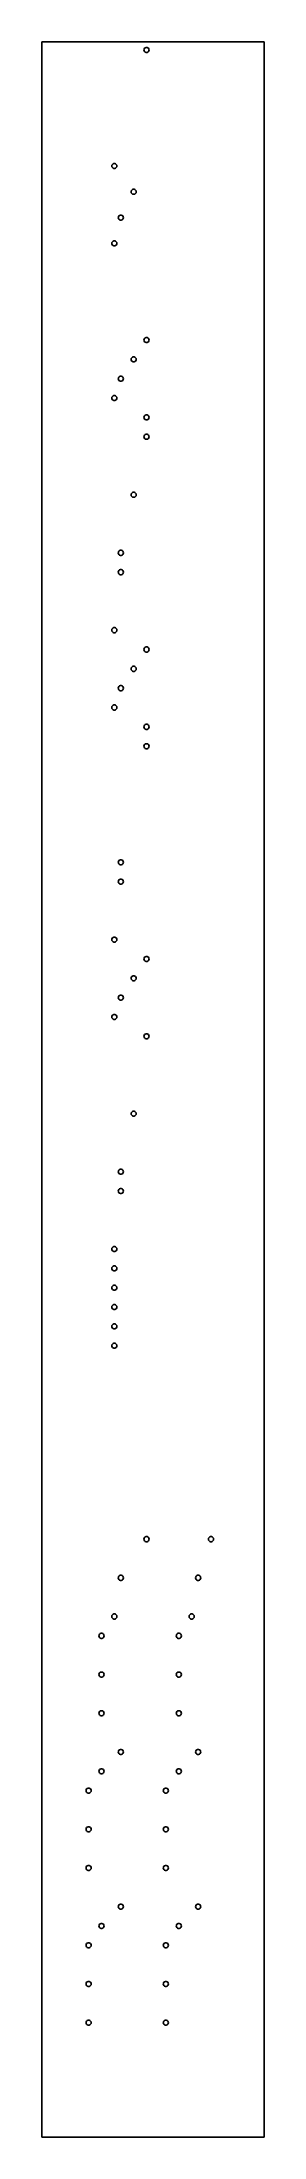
# Model space of a CAD drawing. Header units: metres. Extents: x 0 to 69, y 0 to 650.
import ezdxf

# ---------------------------------------------------------------- set-up
doc = ezdxf.new("R2010")
doc.units = ezdxf.units.M

msp = doc.modelspace()

# ---------------------------------------------------------------- linework, layer by layer
for p, q in [((69, 650), (0, 650)), ((0, 650), (0, 0)), ((69, 0), (69, 650)), ((31.7, 647.5), (31.7482, 647.774)), ((31.7482, 647.226), (31.7, 647.5)), ((31.7482, 647.774), (31.8872, 648.014)), ((31.8872, 646.986), (31.7482, 647.226)), ((31.8872, 648.014), (32.1, 648.193)), ((32.1, 646.807), (31.8872, 646.986)), ((32.1, 648.193), (32.3611, 648.288)), ((32.3611, 646.712), (32.1, 646.807)), ((32.3611, 648.288), (32.6389, 648.288)), ((32.6389, 646.712), (32.3611, 646.712)), ((32.6389, 648.288), (32.9, 648.193)), ((32.9, 646.807), (32.6389, 646.712)), ((32.9, 648.193), (33.1128, 648.014)), ((33.1128, 646.986), (32.9, 646.807)), ((33.1128, 648.014), (33.2518, 647.774)), ((33.2518, 647.226), (33.1128, 646.986)), ((33.2518, 647.774), (33.3, 647.5)), ((33.3, 647.5), (33.2518, 647.226)), ((21.7, 611.5), (21.7482, 611.774)), ((21.7482, 611.226), (21.7, 611.5)), ((21.7482, 611.774), (21.8872, 612.014)), ((21.8872, 610.986), (21.7482, 611.226)), ((21.8872, 612.014), (22.1, 612.193)), ((22.1, 612.193), (22.3611, 612.288)), ((22.3611, 612.288), (22.6389, 612.288)), ((22.6389, 612.288), (22.9, 612.193)), ((22.9, 612.193), (23.1128, 612.014)), ((23.1128, 612.014), (23.2518, 611.774)), ((23.2518, 611.226), (23.1128, 610.986)), ((23.2518, 611.774), (23.3, 611.5)), ((23.3, 611.5), (23.2518, 611.226)), ((22.1, 610.807), (21.8872, 610.986)), ((22.3611, 610.712), (22.1, 610.807)), ((22.6389, 610.712), (22.3611, 610.712)), ((22.9, 610.807), (22.6389, 610.712)), ((23.1128, 610.986), (22.9, 610.807)), ((27.7, 603.5), (27.7482, 603.774)), ((27.7482, 603.226), (27.7, 603.5)), ((27.7482, 603.774), (27.8872, 604.014)), ((27.8872, 602.986), (27.7482, 603.226)), ((27.8872, 604.014), (28.1, 604.193)), ((28.1, 602.807), (27.8872, 602.986)), ((28.1, 604.193), (28.3611, 604.288)), ((28.3611, 602.712), (28.1, 602.807)), ((28.3611, 604.288), (28.6389, 604.288)), ((28.6389, 602.712), (28.3611, 602.712)), ((28.6389, 604.288), (28.9, 604.193)), ((28.9, 602.807), (28.6389, 602.712)), ((28.9, 604.193), (29.1128, 604.014)), ((29.1128, 602.986), (28.9, 602.807)), ((29.1128, 604.014), (29.2518, 603.774)), ((29.2518, 603.226), (29.1128, 602.986)), ((29.2518, 603.774), (29.3, 603.5)), ((29.3, 603.5), (29.2518, 603.226)), ((23.7, 595.5), (23.7482, 595.774)), ((23.7482, 595.226), (23.7, 595.5)), ((23.7482, 595.774), (23.8872, 596.014)), ((23.8872, 594.986), (23.7482, 595.226)), ((23.8872, 596.014), (24.1, 596.193)), ((24.1, 594.807), (23.8872, 594.986)), ((24.1, 596.193), (24.3611, 596.288)), ((24.3611, 594.712), (24.1, 594.807)), ((24.3611, 596.288), (24.6389, 596.288)), ((24.6389, 594.712), (24.3611, 594.712)), ((24.6389, 596.288), (24.9, 596.193)), ((24.9, 594.807), (24.6389, 594.712)), ((24.9, 596.193), (25.1128, 596.014)), ((25.1128, 594.986), (24.9, 594.807)), ((25.1128, 596.014), (25.2518, 595.774)), ((25.2518, 595.226), (25.1128, 594.986)), ((25.2518, 595.774), (25.3, 595.5)), ((25.3, 595.5), (25.2518, 595.226)), ((21.7, 587.5), (21.7482, 587.774)), ((21.7482, 587.226), (21.7, 587.5)), ((21.7482, 587.774), (21.8872, 588.014)), ((21.8872, 586.986), (21.7482, 587.226)), ((21.8872, 588.014), (22.1, 588.193)), ((22.1, 586.807), (21.8872, 586.986)), ((22.1, 588.193), (22.3611, 588.288)), ((22.3611, 586.712), (22.1, 586.807)), ((22.3611, 588.288), (22.6389, 588.288)), ((22.6389, 586.712), (22.3611, 586.712)), ((22.6389, 588.288), (22.9, 588.193)), ((22.9, 586.807), (22.6389, 586.712)), ((22.9, 588.193), (23.1128, 588.014)), ((23.1128, 586.986), (22.9, 586.807)), ((23.1128, 588.014), (23.2518, 587.774)), ((23.2518, 587.226), (23.1128, 586.986)), ((23.2518, 587.774), (23.3, 587.5)), ((23.3, 587.5), (23.2518, 587.226)), ((31.7, 557.5), (31.7482, 557.774)), ((31.7482, 557.226), (31.7, 557.5)), ((31.7482, 557.774), (31.8872, 558.014)), ((31.8872, 556.986), (31.7482, 557.226)), ((31.8872, 558.014), (32.1, 558.193)), ((32.1, 556.807), (31.8872, 556.986)), ((32.1, 558.193), (32.3611, 558.288)), ((32.3611, 556.712), (32.1, 556.807)), ((32.3611, 558.288), (32.6389, 558.288)), ((32.6389, 556.712), (32.3611, 556.712)), ((32.6389, 558.288), (32.9, 558.193)), ((32.9, 556.807), (32.6389, 556.712)), ((32.9, 558.193), (33.1128, 558.014)), ((33.1128, 556.986), (32.9, 556.807)), ((33.1128, 558.014), (33.2518, 557.774)), ((33.2518, 557.226), (33.1128, 556.986)), ((33.2518, 557.774), (33.3, 557.5)), ((33.3, 557.5), (33.2518, 557.226)), ((23.7482, 545.774), (23.8872, 546.014)), ((23.8872, 546.014), (24.1, 546.193)), ((24.1, 546.193), (24.3611, 546.288)), ((24.3611, 546.288), (24.6389, 546.288)), ((24.6389, 546.288), (24.9, 546.193)), ((24.9, 546.193), (25.1128, 546.014)), ((25.1128, 546.014), (25.2518, 545.774)), ((27.7, 551.5), (27.7482, 551.774)), ((27.7482, 551.226), (27.7, 551.5)), ((27.7482, 551.774), (27.8872, 552.014)), ((27.8872, 550.986), (27.7482, 551.226)), ((27.8872, 552.014), (28.1, 552.193)), ((28.1, 550.807), (27.8872, 550.986)), ((28.1, 552.193), (28.3611, 552.288)), ((28.3611, 550.712), (28.1, 550.807)), ((28.3611, 552.288), (28.6389, 552.288)), ((28.6389, 550.712), (28.3611, 550.712)), ((28.6389, 552.288), (28.9, 552.193)), ((28.9, 550.807), (28.6389, 550.712)), ((28.9, 552.193), (29.1128, 552.014)), ((29.1128, 550.986), (28.9, 550.807)), ((29.1128, 552.014), (29.2518, 551.774)), ((29.2518, 551.226), (29.1128, 550.986)), ((29.2518, 551.774), (29.3, 551.5)), ((29.3, 551.5), (29.2518, 551.226)), ((21.7, 539.5), (21.7482, 539.774)), ((21.7482, 539.226), (21.7, 539.5)), ((21.7482, 539.774), (21.8872, 540.014)), ((21.8872, 540.014), (22.1, 540.193)), ((22.1, 540.193), (22.3611, 540.288)), ((22.3611, 540.288), (22.6389, 540.288)), ((22.6389, 540.288), (22.9, 540.193)), ((22.9, 540.193), (23.1128, 540.014)), ((23.1128, 540.014), (23.2518, 539.774)), ((23.2518, 539.774), (23.3, 539.5)), ((23.3, 539.5), (23.2518, 539.226)), ((23.7, 545.5), (23.7482, 545.774)), ((23.7482, 545.226), (23.7, 545.5)), ((23.8872, 544.986), (23.7482, 545.226)), ((24.1, 544.807), (23.8872, 544.986)), ((24.3611, 544.712), (24.1, 544.807)), ((24.6389, 544.712), (24.3611, 544.712)), ((24.9, 544.807), (24.6389, 544.712)), ((25.1128, 544.986), (24.9, 544.807)), ((25.2518, 545.226), (25.1128, 544.986)), ((25.2518, 545.774), (25.3, 545.5)), ((25.3, 545.5), (25.2518, 545.226)), ((21.8872, 538.986), (21.7482, 539.226)), ((22.1, 538.807), (21.8872, 538.986)), ((22.3611, 538.712), (22.1, 538.807)), ((22.6389, 538.712), (22.3611, 538.712)), ((22.9, 538.807), (22.6389, 538.712)), ((23.1128, 538.986), (22.9, 538.807)), ((23.2518, 539.226), (23.1128, 538.986)), ((31.7, 533.5), (31.7482, 533.774)), ((31.7482, 533.226), (31.7, 533.5)), ((31.7482, 533.774), (31.8872, 534.014)), ((31.8872, 532.986), (31.7482, 533.226)), ((31.8872, 534.014), (32.1, 534.193)), ((32.1, 534.193), (32.3611, 534.288)), ((32.3611, 534.288), (32.6389, 534.288)), ((32.6389, 534.288), (32.9, 534.193)), ((32.9, 534.193), (33.1128, 534.014)), ((33.1128, 534.014), (33.2518, 533.774)), ((33.2518, 533.226), (33.1128, 532.986)), ((33.2518, 533.774), (33.3, 533.5)), ((33.3, 533.5), (33.2518, 533.226)), ((31.7, 527.5), (31.7482, 527.774)), ((31.7482, 527.226), (31.7, 527.5)), ((31.7482, 527.774), (31.8872, 528.014)), ((31.8872, 526.986), (31.7482, 527.226)), ((32.1, 532.807), (31.8872, 532.986)), ((31.8872, 528.014), (32.1, 528.193)), ((32.1, 526.807), (31.8872, 526.986)), ((32.3611, 532.712), (32.1, 532.807)), ((32.1, 528.193), (32.3611, 528.288)), ((32.3611, 526.712), (32.1, 526.807)), ((32.6389, 532.712), (32.3611, 532.712)), ((32.3611, 528.288), (32.6389, 528.288)), ((32.6389, 526.712), (32.3611, 526.712)), ((32.9, 532.807), (32.6389, 532.712)), ((32.6389, 528.288), (32.9, 528.193)), ((32.9, 526.807), (32.6389, 526.712)), ((33.1128, 532.986), (32.9, 532.807)), ((32.9, 528.193), (33.1128, 528.014)), ((33.1128, 526.986), (32.9, 526.807)), ((33.1128, 528.014), (33.2518, 527.774)), ((33.2518, 527.226), (33.1128, 526.986)), ((33.2518, 527.774), (33.3, 527.5)), ((33.3, 527.5), (33.2518, 527.226)), ((27.7, 509.5), (27.7482, 509.774)), ((27.7482, 509.226), (27.7, 509.5)), ((27.7482, 509.774), (27.8872, 510.014)), ((27.8872, 508.986), (27.7482, 509.226)), ((27.8872, 510.014), (28.1, 510.193)), ((28.1, 508.807), (27.8872, 508.986)), ((28.1, 510.193), (28.3611, 510.288)), ((28.3611, 508.712), (28.1, 508.807)), ((28.3611, 510.288), (28.6389, 510.288)), ((28.6389, 508.712), (28.3611, 508.712)), ((28.6389, 510.288), (28.9, 510.193)), ((28.9, 508.807), (28.6389, 508.712)), ((28.9, 510.193), (29.1128, 510.014)), ((29.1128, 508.986), (28.9, 508.807)), ((29.1128, 510.014), (29.2518, 509.774)), ((29.2518, 509.226), (29.1128, 508.986)), ((29.2518, 509.774), (29.3, 509.5)), ((29.3, 509.5), (29.2518, 509.226)), ((23.7, 491.5), (23.7482, 491.774)), ((23.7482, 491.226), (23.7, 491.5)), ((23.7482, 491.774), (23.8872, 492.014)), ((23.8872, 490.986), (23.7482, 491.226)), ((23.8872, 492.014), (24.1, 492.193)), ((24.1, 490.807), (23.8872, 490.986)), ((24.1, 492.193), (24.3611, 492.288)), ((24.3611, 490.712), (24.1, 490.807)), ((24.3611, 492.288), (24.6389, 492.288)), ((24.6389, 490.712), (24.3611, 490.712)), ((24.6389, 492.288), (24.9, 492.193)), ((24.9, 490.807), (24.6389, 490.712)), ((24.9, 492.193), (25.1128, 492.014)), ((25.1128, 490.986), (24.9, 490.807)), ((25.1128, 492.014), (25.2518, 491.774)), ((25.2518, 491.226), (25.1128, 490.986)), ((25.2518, 491.774), (25.3, 491.5)), ((25.3, 491.5), (25.2518, 491.226)), ((23.7, 485.5), (23.7482, 485.774)), ((23.7482, 485.226), (23.7, 485.5)), ((23.7482, 485.774), (23.8872, 486.014)), ((23.8872, 484.986), (23.7482, 485.226)), ((23.8872, 486.014), (24.1, 486.193)), ((24.1, 484.807), (23.8872, 484.986)), ((24.1, 486.193), (24.3611, 486.288)), ((24.3611, 484.712), (24.1, 484.807)), ((24.3611, 486.288), (24.6389, 486.288)), ((24.6389, 484.712), (24.3611, 484.712)), ((24.6389, 486.288), (24.9, 486.193)), ((24.9, 484.807), (24.6389, 484.712)), ((24.9, 486.193), (25.1128, 486.014)), ((25.1128, 484.986), (24.9, 484.807)), ((25.1128, 486.014), (25.2518, 485.774)), ((25.2518, 485.226), (25.1128, 484.986)), ((25.2518, 485.774), (25.3, 485.5)), ((25.3, 485.5), (25.2518, 485.226)), ((21.7482, 467.774), (21.8872, 468.014)), ((21.8872, 468.014), (22.1, 468.193)), ((22.1, 468.193), (22.3611, 468.288)), ((22.3611, 468.288), (22.6389, 468.288)), ((22.6389, 468.288), (22.9, 468.193)), ((22.9, 468.193), (23.1128, 468.014)), ((23.1128, 468.014), (23.2518, 467.774)), ((21.7, 467.5), (21.7482, 467.774)), ((21.7482, 467.226), (21.7, 467.5)), ((21.8872, 466.986), (21.7482, 467.226)), ((22.1, 466.807), (21.8872, 466.986)), ((22.3611, 466.712), (22.1, 466.807)), ((22.6389, 466.712), (22.3611, 466.712)), ((22.9, 466.807), (22.6389, 466.712)), ((23.1128, 466.986), (22.9, 466.807)), ((23.2518, 467.226), (23.1128, 466.986)), ((23.2518, 467.774), (23.3, 467.5)), ((23.3, 467.5), (23.2518, 467.226)), ((31.7, 461.5), (31.7482, 461.774)), ((31.7482, 461.226), (31.7, 461.5)), ((31.7482, 461.774), (31.8872, 462.014)), ((31.8872, 462.014), (32.1, 462.193)), ((32.1, 462.193), (32.3611, 462.288)), ((32.3611, 462.288), (32.6389, 462.288)), ((32.6389, 462.288), (32.9, 462.193)), ((32.9, 462.193), (33.1128, 462.014)), ((33.1128, 462.014), (33.2518, 461.774)), ((33.2518, 461.774), (33.3, 461.5)), ((33.3, 461.5), (33.2518, 461.226)), ((27.7, 455.5), (27.7482, 455.774)), ((27.7482, 455.226), (27.7, 455.5)), ((27.7482, 455.774), (27.8872, 456.014)), ((27.8872, 454.986), (27.7482, 455.226)), ((27.8872, 456.014), (28.1, 456.193)), ((28.1, 456.193), (28.3611, 456.288)), ((28.3611, 456.288), (28.6389, 456.288)), ((28.6389, 456.288), (28.9, 456.193)), ((28.9, 456.193), (29.1128, 456.014)), ((29.1128, 456.014), (29.2518, 455.774)), ((29.2518, 455.226), (29.1128, 454.986)), ((29.2518, 455.774), (29.3, 455.5)), ((29.3, 455.5), (29.2518, 455.226)), ((31.8872, 460.986), (31.7482, 461.226)), ((32.1, 460.807), (31.8872, 460.986)), ((32.3611, 460.712), (32.1, 460.807)), ((32.6389, 460.712), (32.3611, 460.712)), ((32.9, 460.807), (32.6389, 460.712)), ((33.1128, 460.986), (32.9, 460.807)), ((33.2518, 461.226), (33.1128, 460.986)), ((23.7, 449.5), (23.7482, 449.774)), ((23.7482, 449.226), (23.7, 449.5)), ((23.7482, 449.774), (23.8872, 450.014)), ((23.8872, 448.986), (23.7482, 449.226)), ((23.8872, 450.014), (24.1, 450.193)), ((24.1, 448.807), (23.8872, 448.986)), ((24.1, 450.193), (24.3611, 450.288)), ((24.3611, 448.712), (24.1, 448.807)), ((24.3611, 450.288), (24.6389, 450.288)), ((24.6389, 448.712), (24.3611, 448.712)), ((24.6389, 450.288), (24.9, 450.193)), ((24.9, 448.807), (24.6389, 448.712)), ((24.9, 450.193), (25.1128, 450.014)), ((25.1128, 448.986), (24.9, 448.807)), ((25.1128, 450.014), (25.2518, 449.774)), ((25.2518, 449.226), (25.1128, 448.986)), ((25.2518, 449.774), (25.3, 449.5)), ((25.3, 449.5), (25.2518, 449.226)), ((28.1, 454.807), (27.8872, 454.986)), ((28.3611, 454.712), (28.1, 454.807)), ((28.6389, 454.712), (28.3611, 454.712)), ((28.9, 454.807), (28.6389, 454.712)), ((29.1128, 454.986), (28.9, 454.807)), ((21.7, 443.5), (21.7482, 443.774)), ((21.7482, 443.226), (21.7, 443.5)), ((21.7482, 443.774), (21.8872, 444.014)), ((21.8872, 442.986), (21.7482, 443.226)), ((21.8872, 444.014), (22.1, 444.193)), ((22.1, 442.807), (21.8872, 442.986)), ((22.1, 444.193), (22.3611, 444.288)), ((22.3611, 442.712), (22.1, 442.807)), ((22.3611, 444.288), (22.6389, 444.288)), ((22.6389, 442.712), (22.3611, 442.712)), ((22.6389, 444.288), (22.9, 444.193)), ((22.9, 442.807), (22.6389, 442.712)), ((22.9, 444.193), (23.1128, 444.014)), ((23.1128, 442.986), (22.9, 442.807)), ((23.1128, 444.014), (23.2518, 443.774)), ((23.2518, 443.226), (23.1128, 442.986)), ((23.2518, 443.774), (23.3, 443.5)), ((23.3, 443.5), (23.2518, 443.226)), ((31.7, 437.5), (31.7482, 437.774)), ((31.7482, 437.226), (31.7, 437.5)), ((31.7482, 437.774), (31.8872, 438.014)), ((31.8872, 436.986), (31.7482, 437.226)), ((31.8872, 438.014), (32.1, 438.193)), ((32.1, 436.807), (31.8872, 436.986)), ((32.1, 438.193), (32.3611, 438.288)), ((32.3611, 436.712), (32.1, 436.807)), ((32.3611, 438.288), (32.6389, 438.288)), ((32.6389, 436.712), (32.3611, 436.712)), ((32.6389, 438.288), (32.9, 438.193)), ((32.9, 436.807), (32.6389, 436.712)), ((32.9, 438.193), (33.1128, 438.014)), ((33.1128, 436.986), (32.9, 436.807)), ((33.1128, 438.014), (33.2518, 437.774)), ((33.2518, 437.226), (33.1128, 436.986)), ((33.2518, 437.774), (33.3, 437.5)), ((33.3, 437.5), (33.2518, 437.226)), ((31.7, 431.5), (31.7482, 431.774)), ((31.7482, 431.226), (31.7, 431.5)), ((31.7482, 431.774), (31.8872, 432.014)), ((31.8872, 430.986), (31.7482, 431.226)), ((31.8872, 432.014), (32.1, 432.193)), ((32.1, 430.807), (31.8872, 430.986)), ((32.1, 432.193), (32.3611, 432.288)), ((32.3611, 430.712), (32.1, 430.807)), ((32.3611, 432.288), (32.6389, 432.288)), ((32.6389, 430.712), (32.3611, 430.712)), ((32.6389, 432.288), (32.9, 432.193)), ((32.9, 430.807), (32.6389, 430.712)), ((32.9, 432.193), (33.1128, 432.014)), ((33.1128, 430.986), (32.9, 430.807)), ((33.1128, 432.014), (33.2518, 431.774)), ((33.2518, 431.226), (33.1128, 430.986)), ((33.2518, 431.774), (33.3, 431.5)), ((33.3, 431.5), (33.2518, 431.226)), ((23.7, 395.5), (23.7482, 395.774)), ((23.7482, 395.226), (23.7, 395.5)), ((23.7482, 395.774), (23.8872, 396.014)), ((23.8872, 394.986), (23.7482, 395.226)), ((23.7482, 389.774), (23.8872, 390.014)), ((23.8872, 396.014), (24.1, 396.193)), ((24.1, 394.807), (23.8872, 394.986)), ((23.8872, 390.014), (24.1, 390.193)), ((24.1, 396.193), (24.3611, 396.288)), ((24.3611, 394.712), (24.1, 394.807)), ((24.1, 390.193), (24.3611, 390.288)), ((24.3611, 396.288), (24.6389, 396.288)), ((24.6389, 394.712), (24.3611, 394.712)), ((24.3611, 390.288), (24.6389, 390.288)), ((24.6389, 396.288), (24.9, 396.193)), ((24.9, 394.807), (24.6389, 394.712)), ((24.6389, 390.288), (24.9, 390.193)), ((24.9, 396.193), (25.1128, 396.014)), ((25.1128, 394.986), (24.9, 394.807)), ((24.9, 390.193), (25.1128, 390.014)), ((25.1128, 396.014), (25.2518, 395.774)), ((25.2518, 395.226), (25.1128, 394.986)), ((25.1128, 390.014), (25.2518, 389.774)), ((25.2518, 395.774), (25.3, 395.5)), ((25.3, 395.5), (25.2518, 395.226)), ((23.7, 389.5), (23.7482, 389.774)), ((23.7482, 389.226), (23.7, 389.5)), ((23.8872, 388.986), (23.7482, 389.226)), ((24.1, 388.807), (23.8872, 388.986)), ((24.3611, 388.712), (24.1, 388.807)), ((24.6389, 388.712), (24.3611, 388.712)), ((24.9, 388.807), (24.6389, 388.712)), ((25.1128, 388.986), (24.9, 388.807)), ((25.2518, 389.226), (25.1128, 388.986)), ((25.2518, 389.774), (25.3, 389.5)), ((25.3, 389.5), (25.2518, 389.226)), ((21.7, 371.5), (21.7482, 371.774)), ((21.7482, 371.226), (21.7, 371.5)), ((21.7482, 371.774), (21.8872, 372.014)), ((21.8872, 370.986), (21.7482, 371.226)), ((21.8872, 372.014), (22.1, 372.193)), ((22.1, 370.807), (21.8872, 370.986)), ((22.1, 372.193), (22.3611, 372.288)), ((22.3611, 370.712), (22.1, 370.807)), ((22.3611, 372.288), (22.6389, 372.288)), ((22.6389, 370.712), (22.3611, 370.712)), ((22.6389, 372.288), (22.9, 372.193)), ((22.9, 370.807), (22.6389, 370.712)), ((22.9, 372.193), (23.1128, 372.014)), ((23.1128, 370.986), (22.9, 370.807)), ((23.1128, 372.014), (23.2518, 371.774)), ((23.2518, 371.226), (23.1128, 370.986)), ((23.2518, 371.774), (23.3, 371.5)), ((23.3, 371.5), (23.2518, 371.226)), ((31.7, 365.5), (31.7482, 365.774)), ((31.7482, 365.226), (31.7, 365.5)), ((31.7482, 365.774), (31.8872, 366.014)), ((31.8872, 364.986), (31.7482, 365.226)), ((31.8872, 366.014), (32.1, 366.193)), ((32.1, 364.807), (31.8872, 364.986)), ((32.1, 366.193), (32.3611, 366.288)), ((32.3611, 364.712), (32.1, 364.807)), ((32.3611, 366.288), (32.6389, 366.288)), ((32.6389, 364.712), (32.3611, 364.712)), ((32.6389, 366.288), (32.9, 366.193)), ((32.9, 364.807), (32.6389, 364.712)), ((32.9, 366.193), (33.1128, 366.014)), ((33.1128, 364.986), (32.9, 364.807)), ((33.1128, 366.014), (33.2518, 365.774)), ((33.2518, 365.226), (33.1128, 364.986)), ((33.2518, 365.774), (33.3, 365.5)), ((33.3, 365.5), (33.2518, 365.226)), ((27.7, 359.5), (27.7482, 359.774)), ((27.7482, 359.226), (27.7, 359.5)), ((27.7482, 359.774), (27.8872, 360.014)), ((27.8872, 358.986), (27.7482, 359.226)), ((27.8872, 360.014), (28.1, 360.193)), ((28.1, 358.807), (27.8872, 358.986)), ((28.1, 360.193), (28.3611, 360.288)), ((28.3611, 358.712), (28.1, 358.807)), ((28.3611, 360.288), (28.6389, 360.288)), ((28.6389, 358.712), (28.3611, 358.712)), ((28.6389, 360.288), (28.9, 360.193)), ((28.9, 358.807), (28.6389, 358.712)), ((28.9, 360.193), (29.1128, 360.014)), ((29.1128, 358.986), (28.9, 358.807)), ((29.1128, 360.014), (29.2518, 359.774)), ((29.2518, 359.226), (29.1128, 358.986)), ((29.2518, 359.774), (29.3, 359.5)), ((29.3, 359.5), (29.2518, 359.226)), ((23.7, 353.5), (23.7482, 353.774)), ((23.7482, 353.226), (23.7, 353.5)), ((23.7482, 353.774), (23.8872, 354.014)), ((23.8872, 352.986), (23.7482, 353.226)), ((23.8872, 354.014), (24.1, 354.193)), ((24.1, 352.807), (23.8872, 352.986)), ((24.1, 354.193), (24.3611, 354.288)), ((24.3611, 352.712), (24.1, 352.807)), ((24.3611, 354.288), (24.6389, 354.288)), ((24.6389, 352.712), (24.3611, 352.712)), ((24.6389, 354.288), (24.9, 354.193)), ((24.9, 352.807), (24.6389, 352.712)), ((24.9, 354.193), (25.1128, 354.014)), ((25.1128, 352.986), (24.9, 352.807)), ((25.1128, 354.014), (25.2518, 353.774)), ((25.2518, 353.226), (25.1128, 352.986)), ((25.2518, 353.774), (25.3, 353.5)), ((25.3, 353.5), (25.2518, 353.226)), ((21.7, 347.5), (21.7482, 347.774)), ((21.7482, 347.226), (21.7, 347.5)), ((21.7482, 347.774), (21.8872, 348.014)), ((21.8872, 346.986), (21.7482, 347.226)), ((21.8872, 348.014), (22.1, 348.193)), ((22.1, 346.807), (21.8872, 346.986)), ((22.1, 348.193), (22.3611, 348.288)), ((22.3611, 346.712), (22.1, 346.807)), ((22.3611, 348.288), (22.6389, 348.288)), ((22.6389, 346.712), (22.3611, 346.712)), ((22.6389, 348.288), (22.9, 348.193)), ((22.9, 346.807), (22.6389, 346.712)), ((22.9, 348.193), (23.1128, 348.014)), ((23.1128, 346.986), (22.9, 346.807)), ((23.1128, 348.014), (23.2518, 347.774)), ((23.2518, 347.226), (23.1128, 346.986)), ((23.2518, 347.774), (23.3, 347.5)), ((23.3, 347.5), (23.2518, 347.226)), ((31.7, 341.5), (31.7482, 341.774)), ((31.7482, 341.226), (31.7, 341.5)), ((31.7482, 341.774), (31.8872, 342.014)), ((31.8872, 340.986), (31.7482, 341.226)), ((31.8872, 342.014), (32.1, 342.193)), ((32.1, 340.807), (31.8872, 340.986)), ((32.1, 342.193), (32.3611, 342.288)), ((32.3611, 340.712), (32.1, 340.807)), ((32.3611, 342.288), (32.6389, 342.288)), ((32.6389, 340.712), (32.3611, 340.712)), ((32.6389, 342.288), (32.9, 342.193)), ((32.9, 340.807), (32.6389, 340.712)), ((32.9, 342.193), (33.1128, 342.014)), ((33.1128, 340.986), (32.9, 340.807)), ((33.1128, 342.014), (33.2518, 341.774)), ((33.2518, 341.226), (33.1128, 340.986)), ((33.2518, 341.774), (33.3, 341.5)), ((33.3, 341.5), (33.2518, 341.226)), ((27.7, 317.5), (27.7482, 317.774)), ((27.7482, 317.226), (27.7, 317.5)), ((27.7482, 317.774), (27.8872, 318.014)), ((27.8872, 316.986), (27.7482, 317.226)), ((27.8872, 318.014), (28.1, 318.193)), ((28.1, 316.807), (27.8872, 316.986)), ((28.1, 318.193), (28.3611, 318.288)), ((28.3611, 316.712), (28.1, 316.807)), ((28.3611, 318.288), (28.6389, 318.288)), ((28.6389, 316.712), (28.3611, 316.712)), ((28.6389, 318.288), (28.9, 318.193)), ((28.9, 316.807), (28.6389, 316.712)), ((28.9, 318.193), (29.1128, 318.014)), ((29.1128, 316.986), (28.9, 316.807)), ((29.1128, 318.014), (29.2518, 317.774)), ((29.2518, 317.226), (29.1128, 316.986)), ((29.2518, 317.774), (29.3, 317.5)), ((29.3, 317.5), (29.2518, 317.226)), ((23.7, 299.5), (23.7482, 299.774)), ((23.7482, 299.226), (23.7, 299.5)), ((23.7482, 299.774), (23.8872, 300.014)), ((23.8872, 298.986), (23.7482, 299.226)), ((23.8872, 300.014), (24.1, 300.193)), ((24.1, 300.193), (24.3611, 300.288)), ((24.3611, 300.288), (24.6389, 300.288)), ((24.6389, 300.288), (24.9, 300.193)), ((24.9, 300.193), (25.1128, 300.014)), ((25.1128, 300.014), (25.2518, 299.774)), ((25.2518, 299.226), (25.1128, 298.986)), ((25.2518, 299.774), (25.3, 299.5)), ((25.3, 299.5), (25.2518, 299.226)), ((23.7, 293.5), (23.7482, 293.774)), ((23.7482, 293.226), (23.7, 293.5)), ((23.7482, 293.774), (23.8872, 294.014)), ((23.8872, 292.986), (23.7482, 293.226)), ((24.1, 298.807), (23.8872, 298.986)), ((23.8872, 294.014), (24.1, 294.193)), ((24.1, 292.807), (23.8872, 292.986)), ((24.3611, 298.712), (24.1, 298.807)), ((24.1, 294.193), (24.3611, 294.288)), ((24.3611, 292.712), (24.1, 292.807)), ((24.6389, 298.712), (24.3611, 298.712)), ((24.3611, 294.288), (24.6389, 294.288)), ((24.6389, 292.712), (24.3611, 292.712)), ((24.9, 298.807), (24.6389, 298.712)), ((24.6389, 294.288), (24.9, 294.193)), ((24.9, 292.807), (24.6389, 292.712)), ((25.1128, 298.986), (24.9, 298.807)), ((24.9, 294.193), (25.1128, 294.014)), ((25.1128, 292.986), (24.9, 292.807)), ((25.1128, 294.014), (25.2518, 293.774)), ((25.2518, 293.226), (25.1128, 292.986)), ((25.2518, 293.774), (25.3, 293.5)), ((25.3, 293.5), (25.2518, 293.226)), ((21.7, 275.5), (21.7482, 275.774)), ((21.7482, 275.226), (21.7, 275.5)), ((21.7482, 275.774), (21.8872, 276.014)), ((21.8872, 274.986), (21.7482, 275.226)), ((21.8872, 276.014), (22.1, 276.193)), ((22.1, 274.807), (21.8872, 274.986)), ((22.1, 276.193), (22.3611, 276.288)), ((22.3611, 274.712), (22.1, 274.807)), ((22.3611, 276.288), (22.6389, 276.288)), ((22.6389, 274.712), (22.3611, 274.712)), ((22.6389, 276.288), (22.9, 276.193)), ((22.9, 274.807), (22.6389, 274.712)), ((22.9, 276.193), (23.1128, 276.014)), ((23.1128, 274.986), (22.9, 274.807)), ((23.1128, 276.014), (23.2518, 275.774)), ((23.2518, 275.226), (23.1128, 274.986)), ((23.2518, 275.774), (23.3, 275.5)), ((23.3, 275.5), (23.2518, 275.226)), ((21.7, 269.5), (21.7482, 269.774)), ((21.7482, 269.226), (21.7, 269.5)), ((21.7482, 269.774), (21.8872, 270.014)), ((21.8872, 268.986), (21.7482, 269.226)), ((21.8872, 270.014), (22.1, 270.193)), ((22.1, 268.807), (21.8872, 268.986)), ((22.1, 270.193), (22.3611, 270.288)), ((22.3611, 268.712), (22.1, 268.807)), ((22.3611, 270.288), (22.6389, 270.288)), ((22.6389, 268.712), (22.3611, 268.712)), ((22.6389, 270.288), (22.9, 270.193)), ((22.9, 268.807), (22.6389, 268.712)), ((22.9, 270.193), (23.1128, 270.014)), ((23.1128, 268.986), (22.9, 268.807)), ((23.1128, 270.014), (23.2518, 269.774)), ((23.2518, 269.226), (23.1128, 268.986)), ((23.2518, 269.774), (23.3, 269.5)), ((23.3, 269.5), (23.2518, 269.226)), ((21.7, 263.5), (21.7482, 263.774)), ((21.7482, 263.226), (21.7, 263.5)), ((21.7482, 263.774), (21.8872, 264.014)), ((21.8872, 262.986), (21.7482, 263.226)), ((21.8872, 264.014), (22.1, 264.193)), ((22.1, 262.807), (21.8872, 262.986)), ((22.1, 264.193), (22.3611, 264.288)), ((22.3611, 262.712), (22.1, 262.807)), ((22.3611, 264.288), (22.6389, 264.288)), ((22.6389, 262.712), (22.3611, 262.712)), ((22.6389, 264.288), (22.9, 264.193)), ((22.9, 262.807), (22.6389, 262.712)), ((22.9, 264.193), (23.1128, 264.014)), ((23.1128, 262.986), (22.9, 262.807)), ((23.1128, 264.014), (23.2518, 263.774)), ((23.2518, 263.226), (23.1128, 262.986)), ((23.2518, 263.774), (23.3, 263.5)), ((23.3, 263.5), (23.2518, 263.226)), ((21.7, 257.5), (21.7482, 257.774)), ((21.7482, 257.226), (21.7, 257.5)), ((21.7482, 257.774), (21.8872, 258.014)), ((21.8872, 256.986), (21.7482, 257.226)), ((21.8872, 258.014), (22.1, 258.193)), ((22.1, 256.807), (21.8872, 256.986)), ((22.1, 258.193), (22.3611, 258.288)), ((22.3611, 256.712), (22.1, 256.807)), ((22.3611, 258.288), (22.6389, 258.288)), ((22.6389, 256.712), (22.3611, 256.712)), ((22.6389, 258.288), (22.9, 258.193)), ((22.9, 256.807), (22.6389, 256.712)), ((22.9, 258.193), (23.1128, 258.014)), ((23.1128, 256.986), (22.9, 256.807)), ((23.1128, 258.014), (23.2518, 257.774)), ((23.2518, 257.226), (23.1128, 256.986)), ((23.2518, 257.774), (23.3, 257.5)), ((23.3, 257.5), (23.2518, 257.226)), ((21.7, 251.5), (21.7482, 251.774)), ((21.7482, 251.226), (21.7, 251.5)), ((21.7482, 251.774), (21.8872, 252.014)), ((21.8872, 250.986), (21.7482, 251.226)), ((21.8872, 252.014), (22.1, 252.193)), ((22.1, 250.807), (21.8872, 250.986)), ((22.1, 252.193), (22.3611, 252.288)), ((22.3611, 250.712), (22.1, 250.807)), ((22.3611, 252.288), (22.6389, 252.288)), ((22.6389, 250.712), (22.3611, 250.712)), ((22.6389, 252.288), (22.9, 252.193)), ((22.9, 250.807), (22.6389, 250.712)), ((22.9, 252.193), (23.1128, 252.014)), ((23.1128, 250.986), (22.9, 250.807)), ((23.1128, 252.014), (23.2518, 251.774)), ((23.2518, 251.226), (23.1128, 250.986)), ((23.2518, 251.774), (23.3, 251.5)), ((23.3, 251.5), (23.2518, 251.226)), ((21.7, 245.5), (21.7482, 245.774)), ((21.7482, 245.226), (21.7, 245.5)), ((21.7482, 245.774), (21.8872, 246.014)), ((21.8872, 244.986), (21.7482, 245.226)), ((21.8872, 246.014), (22.1, 246.193)), ((22.1, 244.807), (21.8872, 244.986)), ((22.1, 246.193), (22.3611, 246.288)), ((22.3611, 244.712), (22.1, 244.807)), ((22.3611, 246.288), (22.6389, 246.288)), ((22.6389, 244.712), (22.3611, 244.712)), ((22.6389, 246.288), (22.9, 246.193)), ((22.9, 244.807), (22.6389, 244.712)), ((22.9, 246.193), (23.1128, 246.014)), ((23.1128, 244.986), (22.9, 244.807)), ((23.1128, 246.014), (23.2518, 245.774)), ((23.2518, 245.226), (23.1128, 244.986)), ((23.2518, 245.774), (23.3, 245.5)), ((23.3, 245.5), (23.2518, 245.226)), ((31.7, 185.5), (31.7482, 185.774)), ((31.7482, 185.226), (31.7, 185.5)), ((31.7482, 185.774), (31.8872, 186.014)), ((31.8872, 184.986), (31.7482, 185.226)), ((31.8872, 186.014), (32.1, 186.193)), ((32.1, 184.807), (31.8872, 184.986)), ((32.1, 186.193), (32.3611, 186.288)), ((32.3611, 184.712), (32.1, 184.807)), ((32.3611, 186.288), (32.6389, 186.288)), ((32.6389, 184.712), (32.3611, 184.712)), ((32.6389, 186.288), (32.9, 186.193)), ((32.9, 184.807), (32.6389, 184.712)), ((32.9, 186.193), (33.1128, 186.014)), ((33.1128, 184.986), (32.9, 184.807)), ((33.1128, 186.014), (33.2518, 185.774)), ((33.2518, 185.226), (33.1128, 184.986)), ((33.2518, 185.774), (33.3, 185.5)), ((33.3, 185.5), (33.2518, 185.226)), ((51.7, 185.5), (51.7482, 185.774)), ((51.7482, 185.226), (51.7, 185.5)), ((51.7482, 185.774), (51.8872, 186.014)), ((51.8872, 184.986), (51.7482, 185.226)), ((51.8872, 186.014), (52.1, 186.193)), ((52.1, 184.807), (51.8872, 184.986)), ((52.1, 186.193), (52.3611, 186.288)), ((52.3611, 184.712), (52.1, 184.807)), ((52.3611, 186.288), (52.6389, 186.288)), ((52.6389, 184.712), (52.3611, 184.712)), ((52.6389, 186.288), (52.9, 186.193)), ((52.9, 184.807), (52.6389, 184.712)), ((52.9, 186.193), (53.1128, 186.014)), ((53.1128, 184.986), (52.9, 184.807)), ((53.1128, 186.014), (53.2518, 185.774)), ((53.2518, 185.226), (53.1128, 184.986)), ((53.2518, 185.774), (53.3, 185.5)), ((53.3, 185.5), (53.2518, 185.226)), ((23.7, 173.5), (23.7482, 173.774)), ((23.7482, 173.226), (23.7, 173.5)), ((23.7482, 173.774), (23.8872, 174.014)), ((23.8872, 172.986), (23.7482, 173.226)), ((23.8872, 174.014), (24.1, 174.193)), ((24.1, 172.807), (23.8872, 172.986)), ((24.1, 174.193), (24.3611, 174.288)), ((24.3611, 172.712), (24.1, 172.807)), ((24.3611, 174.288), (24.6389, 174.288)), ((24.6389, 172.712), (24.3611, 172.712)), ((24.6389, 174.288), (24.9, 174.193)), ((24.9, 172.807), (24.6389, 172.712)), ((24.9, 174.193), (25.1128, 174.014)), ((25.1128, 172.986), (24.9, 172.807)), ((25.1128, 174.014), (25.2518, 173.774)), ((25.2518, 173.226), (25.1128, 172.986)), ((25.2518, 173.774), (25.3, 173.5)), ((25.3, 173.5), (25.2518, 173.226)), ((47.7, 173.5), (47.7482, 173.774)), ((47.7482, 173.226), (47.7, 173.5)), ((47.7482, 173.774), (47.8872, 174.014)), ((47.8872, 172.986), (47.7482, 173.226)), ((47.8872, 174.014), (48.1, 174.193)), ((48.1, 172.807), (47.8872, 172.986)), ((48.1, 174.193), (48.3611, 174.288)), ((48.3611, 172.712), (48.1, 172.807)), ((48.3611, 174.288), (48.6389, 174.288)), ((48.6389, 172.712), (48.3611, 172.712)), ((48.6389, 174.288), (48.9, 174.193)), ((48.9, 172.807), (48.6389, 172.712)), ((48.9, 174.193), (49.1128, 174.014)), ((49.1128, 172.986), (48.9, 172.807)), ((49.1128, 174.014), (49.2518, 173.774)), ((49.2518, 173.226), (49.1128, 172.986)), ((49.2518, 173.774), (49.3, 173.5)), ((49.3, 173.5), (49.2518, 173.226)), ((17.7482, 155.774), (17.8872, 156.014)), ((17.8872, 156.014), (18.1, 156.193)), ((18.1, 156.193), (18.3611, 156.288)), ((18.3611, 156.288), (18.6389, 156.288)), ((18.6389, 156.288), (18.9, 156.193)), ((18.9, 156.193), (19.1128, 156.014)), ((19.1128, 156.014), (19.2518, 155.774)), ((21.7, 161.5), (21.7482, 161.774)), ((21.7482, 161.226), (21.7, 161.5)), ((21.7482, 161.774), (21.8872, 162.014)), ((21.8872, 160.986), (21.7482, 161.226)), ((21.8872, 162.014), (22.1, 162.193)), ((22.1, 160.807), (21.8872, 160.986)), ((22.1, 162.193), (22.3611, 162.288)), ((22.3611, 160.712), (22.1, 160.807)), ((22.3611, 162.288), (22.6389, 162.288)), ((22.6389, 160.712), (22.3611, 160.712)), ((22.6389, 162.288), (22.9, 162.193)), ((22.9, 160.807), (22.6389, 160.712)), ((22.9, 162.193), (23.1128, 162.014)), ((23.1128, 160.986), (22.9, 160.807)), ((23.1128, 162.014), (23.2518, 161.774)), ((23.2518, 161.226), (23.1128, 160.986)), ((23.2518, 161.774), (23.3, 161.5)), ((23.3, 161.5), (23.2518, 161.226)), ((41.7482, 155.774), (41.8872, 156.014)), ((41.8872, 156.014), (42.1, 156.193)), ((42.1, 156.193), (42.3611, 156.288)), ((42.3611, 156.288), (42.6389, 156.288)), ((42.6389, 156.288), (42.9, 156.193)), ((42.9, 156.193), (43.1128, 156.014)), ((43.1128, 156.014), (43.2518, 155.774)), ((45.7, 161.5), (45.7482, 161.774)), ((45.7482, 161.226), (45.7, 161.5)), ((45.7482, 161.774), (45.8872, 162.014)), ((45.8872, 160.986), (45.7482, 161.226)), ((45.8872, 162.014), (46.1, 162.193)), ((46.1, 160.807), (45.8872, 160.986)), ((46.1, 162.193), (46.3611, 162.288)), ((46.3611, 160.712), (46.1, 160.807)), ((46.3611, 162.288), (46.6389, 162.288)), ((46.6389, 160.712), (46.3611, 160.712)), ((46.6389, 162.288), (46.9, 162.193)), ((46.9, 160.807), (46.6389, 160.712)), ((46.9, 162.193), (47.1128, 162.014)), ((47.1128, 160.986), (46.9, 160.807)), ((47.1128, 162.014), (47.2518, 161.774)), ((47.2518, 161.226), (47.1128, 160.986)), ((47.2518, 161.774), (47.3, 161.5)), ((47.3, 161.5), (47.2518, 161.226)), ((17.7, 155.5), (17.7482, 155.774)), ((17.7482, 155.226), (17.7, 155.5)), ((17.8872, 154.986), (17.7482, 155.226)), ((18.1, 154.807), (17.8872, 154.986)), ((18.3611, 154.712), (18.1, 154.807)), ((18.6389, 154.712), (18.3611, 154.712)), ((18.9, 154.807), (18.6389, 154.712)), ((19.1128, 154.986), (18.9, 154.807)), ((19.2518, 155.226), (19.1128, 154.986)), ((19.2518, 155.774), (19.3, 155.5)), ((19.3, 155.5), (19.2518, 155.226)), ((41.7, 155.5), (41.7482, 155.774)), ((41.7482, 155.226), (41.7, 155.5)), ((41.8872, 154.986), (41.7482, 155.226)), ((42.1, 154.807), (41.8872, 154.986)), ((42.3611, 154.712), (42.1, 154.807)), ((42.6389, 154.712), (42.3611, 154.712)), ((42.9, 154.807), (42.6389, 154.712)), ((43.1128, 154.986), (42.9, 154.807)), ((43.2518, 155.226), (43.1128, 154.986)), ((43.2518, 155.774), (43.3, 155.5)), ((43.3, 155.5), (43.2518, 155.226)), ((17.7, 143.5), (17.7482, 143.774)), ((17.7482, 143.226), (17.7, 143.5)), ((17.7482, 143.774), (17.8872, 144.014)), ((17.8872, 142.986), (17.7482, 143.226)), ((17.8872, 144.014), (18.1, 144.193)), ((18.1, 144.193), (18.3611, 144.288)), ((18.3611, 144.288), (18.6389, 144.288)), ((18.6389, 144.288), (18.9, 144.193)), ((18.9, 144.193), (19.1128, 144.014)), ((19.1128, 144.014), (19.2518, 143.774)), ((19.2518, 143.226), (19.1128, 142.986)), ((19.2518, 143.774), (19.3, 143.5)), ((19.3, 143.5), (19.2518, 143.226)), ((41.7, 143.5), (41.7482, 143.774)), ((41.7482, 143.226), (41.7, 143.5)), ((41.7482, 143.774), (41.8872, 144.014)), ((41.8872, 142.986), (41.7482, 143.226)), ((41.8872, 144.014), (42.1, 144.193)), ((42.1, 144.193), (42.3611, 144.288)), ((42.3611, 144.288), (42.6389, 144.288)), ((42.6389, 144.288), (42.9, 144.193)), ((42.9, 144.193), (43.1128, 144.014)), ((43.1128, 144.014), (43.2518, 143.774)), ((43.2518, 143.226), (43.1128, 142.986)), ((43.2518, 143.774), (43.3, 143.5)), ((43.3, 143.5), (43.2518, 143.226)), ((18.1, 142.807), (17.8872, 142.986)), ((18.3611, 142.712), (18.1, 142.807)), ((18.6389, 142.712), (18.3611, 142.712)), ((18.9, 142.807), (18.6389, 142.712)), ((19.1128, 142.986), (18.9, 142.807)), ((42.1, 142.807), (41.8872, 142.986)), ((42.3611, 142.712), (42.1, 142.807)), ((42.6389, 142.712), (42.3611, 142.712)), ((42.9, 142.807), (42.6389, 142.712)), ((43.1128, 142.986), (42.9, 142.807)), ((17.7, 131.5), (17.7482, 131.774)), ((17.7482, 131.226), (17.7, 131.5)), ((17.7482, 131.774), (17.8872, 132.014)), ((17.8872, 130.986), (17.7482, 131.226)), ((17.8872, 132.014), (18.1, 132.193)), ((18.1, 130.807), (17.8872, 130.986)), ((18.1, 132.193), (18.3611, 132.288)), ((18.3611, 130.712), (18.1, 130.807)), ((18.3611, 132.288), (18.6389, 132.288)), ((18.6389, 130.712), (18.3611, 130.712)), ((18.6389, 132.288), (18.9, 132.193)), ((18.9, 130.807), (18.6389, 130.712)), ((18.9, 132.193), (19.1128, 132.014)), ((19.1128, 130.986), (18.9, 130.807)), ((19.1128, 132.014), (19.2518, 131.774)), ((19.2518, 131.226), (19.1128, 130.986)), ((19.2518, 131.774), (19.3, 131.5)), ((19.3, 131.5), (19.2518, 131.226)), ((41.7, 131.5), (41.7482, 131.774)), ((41.7482, 131.226), (41.7, 131.5)), ((41.7482, 131.774), (41.8872, 132.014)), ((41.8872, 130.986), (41.7482, 131.226)), ((41.8872, 132.014), (42.1, 132.193)), ((42.1, 130.807), (41.8872, 130.986)), ((42.1, 132.193), (42.3611, 132.288)), ((42.3611, 130.712), (42.1, 130.807)), ((42.3611, 132.288), (42.6389, 132.288)), ((42.6389, 130.712), (42.3611, 130.712)), ((42.6389, 132.288), (42.9, 132.193)), ((42.9, 130.807), (42.6389, 130.712)), ((42.9, 132.193), (43.1128, 132.014)), ((43.1128, 130.986), (42.9, 130.807)), ((43.1128, 132.014), (43.2518, 131.774)), ((43.2518, 131.226), (43.1128, 130.986)), ((43.2518, 131.774), (43.3, 131.5)), ((43.3, 131.5), (43.2518, 131.226)), ((23.7, 119.5), (23.7482, 119.774)), ((23.7482, 119.226), (23.7, 119.5)), ((23.7482, 119.774), (23.8872, 120.014)), ((23.8872, 118.986), (23.7482, 119.226)), ((23.8872, 120.014), (24.1, 120.193)), ((24.1, 118.807), (23.8872, 118.986)), ((24.1, 120.193), (24.3611, 120.288)), ((24.3611, 118.712), (24.1, 118.807)), ((24.3611, 120.288), (24.6389, 120.288)), ((24.6389, 118.712), (24.3611, 118.712)), ((24.6389, 120.288), (24.9, 120.193)), ((24.9, 118.807), (24.6389, 118.712)), ((24.9, 120.193), (25.1128, 120.014)), ((25.1128, 118.986), (24.9, 118.807)), ((25.1128, 120.014), (25.2518, 119.774)), ((25.2518, 119.226), (25.1128, 118.986)), ((25.2518, 119.774), (25.3, 119.5)), ((25.3, 119.5), (25.2518, 119.226)), ((47.7, 119.5), (47.7482, 119.774)), ((47.7482, 119.226), (47.7, 119.5)), ((47.7482, 119.774), (47.8872, 120.014)), ((47.8872, 118.986), (47.7482, 119.226)), ((47.8872, 120.014), (48.1, 120.193)), ((48.1, 118.807), (47.8872, 118.986)), ((48.1, 120.193), (48.3611, 120.288)), ((48.3611, 118.712), (48.1, 118.807)), ((48.3611, 120.288), (48.6389, 120.288)), ((48.6389, 118.712), (48.3611, 118.712)), ((48.6389, 120.288), (48.9, 120.193)), ((48.9, 118.807), (48.6389, 118.712)), ((48.9, 120.193), (49.1128, 120.014)), ((49.1128, 118.986), (48.9, 118.807)), ((49.1128, 120.014), (49.2518, 119.774)), ((49.2518, 119.226), (49.1128, 118.986)), ((49.2518, 119.774), (49.3, 119.5)), ((49.3, 119.5), (49.2518, 119.226)), ((17.7, 113.5), (17.7482, 113.774)), ((17.7482, 113.226), (17.7, 113.5)), ((17.7482, 113.774), (17.8872, 114.014)), ((17.8872, 112.986), (17.7482, 113.226)), ((17.8872, 114.014), (18.1, 114.193)), ((18.1, 112.807), (17.8872, 112.986)), ((18.1, 114.193), (18.3611, 114.288)), ((18.3611, 112.712), (18.1, 112.807)), ((18.3611, 114.288), (18.6389, 114.288)), ((18.6389, 112.712), (18.3611, 112.712)), ((18.6389, 114.288), (18.9, 114.193)), ((18.9, 112.807), (18.6389, 112.712)), ((18.9, 114.193), (19.1128, 114.014)), ((19.1128, 112.986), (18.9, 112.807)), ((19.1128, 114.014), (19.2518, 113.774)), ((19.2518, 113.226), (19.1128, 112.986)), ((19.2518, 113.774), (19.3, 113.5)), ((19.3, 113.5), (19.2518, 113.226)), ((41.7, 113.5), (41.7482, 113.774)), ((41.7482, 113.226), (41.7, 113.5)), ((41.7482, 113.774), (41.8872, 114.014)), ((41.8872, 112.986), (41.7482, 113.226)), ((41.8872, 114.014), (42.1, 114.193)), ((42.1, 112.807), (41.8872, 112.986)), ((42.1, 114.193), (42.3611, 114.288)), ((42.3611, 112.712), (42.1, 112.807)), ((42.3611, 114.288), (42.6389, 114.288)), ((42.6389, 112.712), (42.3611, 112.712)), ((42.6389, 114.288), (42.9, 114.193)), ((42.9, 112.807), (42.6389, 112.712)), ((42.9, 114.193), (43.1128, 114.014)), ((43.1128, 112.986), (42.9, 112.807)), ((43.1128, 114.014), (43.2518, 113.774)), ((43.2518, 113.226), (43.1128, 112.986)), ((43.2518, 113.774), (43.3, 113.5)), ((43.3, 113.5), (43.2518, 113.226)), ((13.7, 107.5), (13.7482, 107.774)), ((13.7482, 107.226), (13.7, 107.5)), ((13.7482, 107.774), (13.8872, 108.014)), ((13.8872, 106.986), (13.7482, 107.226)), ((13.8872, 108.014), (14.1, 108.193)), ((14.1, 106.807), (13.8872, 106.986)), ((14.1, 108.193), (14.3611, 108.288)), ((14.3611, 106.712), (14.1, 106.807)), ((14.3611, 108.288), (14.6389, 108.288)), ((14.6389, 106.712), (14.3611, 106.712)), ((14.6389, 108.288), (14.9, 108.193)), ((14.9, 106.807), (14.6389, 106.712)), ((14.9, 108.193), (15.1128, 108.014)), ((15.1128, 106.986), (14.9, 106.807)), ((15.1128, 108.014), (15.2517, 107.774)), ((15.2517, 107.226), (15.1128, 106.986)), ((15.2517, 107.774), (15.3, 107.5)), ((15.3, 107.5), (15.2517, 107.226)), ((37.7, 107.5), (37.7482, 107.774)), ((37.7482, 107.226), (37.7, 107.5)), ((37.7482, 107.774), (37.8872, 108.014)), ((37.8872, 106.986), (37.7482, 107.226)), ((37.8872, 108.014), (38.1, 108.193)), ((38.1, 106.807), (37.8872, 106.986)), ((38.1, 108.193), (38.3611, 108.288)), ((38.3611, 106.712), (38.1, 106.807)), ((38.3611, 108.288), (38.6389, 108.288)), ((38.6389, 106.712), (38.3611, 106.712)), ((38.6389, 108.288), (38.9, 108.193)), ((38.9, 106.807), (38.6389, 106.712)), ((38.9, 108.193), (39.1128, 108.014)), ((39.1128, 106.986), (38.9, 106.807)), ((39.1128, 108.014), (39.2518, 107.774)), ((39.2518, 107.226), (39.1128, 106.986)), ((39.2518, 107.774), (39.3, 107.5)), ((39.3, 107.5), (39.2518, 107.226)), ((13.7, 95.5), (13.7482, 95.7736)), ((13.7482, 95.2264), (13.7, 95.5)), ((13.7482, 95.7736), (13.8872, 96.0142)), ((13.8872, 94.9858), (13.7482, 95.2264)), ((13.8872, 96.0142), (14.1, 96.1928)), ((14.1, 94.8072), (13.8872, 94.9858)), ((14.1, 96.1928), (14.3611, 96.2878)), ((14.3611, 94.7121), (14.1, 94.8072)), ((14.3611, 96.2878), (14.6389, 96.2878)), ((14.6389, 94.7121), (14.3611, 94.7121)), ((14.6389, 96.2878), (14.9, 96.1928)), ((14.9, 94.8072), (14.6389, 94.7121)), ((14.9, 96.1928), (15.1128, 96.0142)), ((15.1128, 94.9858), (14.9, 94.8072)), ((15.1128, 96.0142), (15.2517, 95.7736)), ((15.2517, 95.2264), (15.1128, 94.9858)), ((15.2517, 95.7736), (15.3, 95.5)), ((15.3, 95.5), (15.2517, 95.2264)), ((37.7, 95.5), (37.7482, 95.7736)), ((37.7482, 95.2264), (37.7, 95.5)), ((37.7482, 95.7736), (37.8872, 96.0142)), ((37.8872, 94.9858), (37.7482, 95.2264)), ((37.8872, 96.0142), (38.1, 96.1928)), ((38.1, 94.8072), (37.8872, 94.9858)), ((38.1, 96.1928), (38.3611, 96.2878)), ((38.3611, 94.7121), (38.1, 94.8072)), ((38.3611, 96.2878), (38.6389, 96.2878)), ((38.6389, 94.7121), (38.3611, 94.7121)), ((38.6389, 96.2878), (38.9, 96.1928)), ((38.9, 94.8072), (38.6389, 94.7121)), ((38.9, 96.1928), (39.1128, 96.0142)), ((39.1128, 94.9858), (38.9, 94.8072)), ((39.1128, 96.0142), (39.2518, 95.7736)), ((39.2518, 95.2264), (39.1128, 94.9858)), ((39.2518, 95.7736), (39.3, 95.5)), ((39.3, 95.5), (39.2518, 95.2264)), ((13.7, 83.5), (13.7482, 83.7736)), ((13.7482, 83.2264), (13.7, 83.5)), ((13.7482, 83.7736), (13.8872, 84.0142)), ((13.8872, 82.9858), (13.7482, 83.2264)), ((13.8872, 84.0142), (14.1, 84.1928)), ((14.1, 82.8072), (13.8872, 82.9858)), ((14.1, 84.1928), (14.3611, 84.2878)), ((14.3611, 82.7121), (14.1, 82.8072)), ((14.3611, 84.2878), (14.6389, 84.2878)), ((14.6389, 82.7121), (14.3611, 82.7121)), ((14.6389, 84.2878), (14.9, 84.1928)), ((14.9, 82.8072), (14.6389, 82.7121)), ((14.9, 84.1928), (15.1128, 84.0142)), ((15.1128, 82.9858), (14.9, 82.8072)), ((15.1128, 84.0142), (15.2517, 83.7736)), ((15.2517, 83.2264), (15.1128, 82.9858)), ((15.2517, 83.7736), (15.3, 83.5)), ((15.3, 83.5), (15.2517, 83.2264)), ((37.7, 83.5), (37.7482, 83.7736)), ((37.7482, 83.2264), (37.7, 83.5)), ((37.7482, 83.7736), (37.8872, 84.0142)), ((37.8872, 82.9858), (37.7482, 83.2264)), ((37.8872, 84.0142), (38.1, 84.1928)), ((38.1, 82.8072), (37.8872, 82.9858)), ((38.1, 84.1928), (38.3611, 84.2878)), ((38.3611, 82.7121), (38.1, 82.8072)), ((38.3611, 84.2878), (38.6389, 84.2878)), ((38.6389, 82.7121), (38.3611, 82.7121)), ((38.6389, 84.2878), (38.9, 84.1928)), ((38.9, 82.8072), (38.6389, 82.7121)), ((38.9, 84.1928), (39.1128, 84.0142)), ((39.1128, 82.9858), (38.9, 82.8072)), ((39.1128, 84.0142), (39.2518, 83.7736)), ((39.2518, 83.2264), (39.1128, 82.9858)), ((39.2518, 83.7736), (39.3, 83.5)), ((39.3, 83.5), (39.2518, 83.2264)), ((23.7, 71.5), (23.7482, 71.7736)), ((23.7482, 71.2264), (23.7, 71.5)), ((23.7482, 71.7736), (23.8872, 72.0142)), ((23.8872, 72.0142), (24.1, 72.1928)), ((24.1, 72.1928), (24.3611, 72.2878)), ((24.3611, 72.2878), (24.6389, 72.2878)), ((24.6389, 72.2878), (24.9, 72.1928)), ((24.9, 72.1928), (25.1128, 72.0142)), ((25.1128, 72.0142), (25.2518, 71.7736)), ((25.2518, 71.7736), (25.3, 71.5)), ((25.3, 71.5), (25.2518, 71.2264)), ((47.7, 71.5), (47.7482, 71.7736)), ((47.7482, 71.2264), (47.7, 71.5)), ((47.7482, 71.7736), (47.8872, 72.0142)), ((47.8872, 72.0142), (48.1, 72.1928)), ((48.1, 72.1928), (48.3611, 72.2878)), ((48.3611, 72.2878), (48.6389, 72.2878)), ((48.6389, 72.2878), (48.9, 72.1928)), ((48.9, 72.1928), (49.1128, 72.0142)), ((49.1128, 72.0142), (49.2518, 71.7736)), ((49.2518, 71.7736), (49.3, 71.5)), ((49.3, 71.5), (49.2518, 71.2264)), ((17.7, 65.5), (17.7482, 65.7736)), ((17.7482, 65.2264), (17.7, 65.5)), ((17.7482, 65.7736), (17.8872, 66.0142)), ((17.8872, 64.9858), (17.7482, 65.2264)), ((17.8872, 66.0142), (18.1, 66.1928)), ((18.1, 66.1928), (18.3611, 66.2878)), ((18.3611, 66.2878), (18.6389, 66.2878)), ((18.6389, 66.2878), (18.9, 66.1928)), ((18.9, 66.1928), (19.1128, 66.0142)), ((19.1128, 66.0142), (19.2518, 65.7736)), ((19.2518, 65.2264), (19.1128, 64.9858)), ((19.2518, 65.7736), (19.3, 65.5)), ((19.3, 65.5), (19.2518, 65.2264)), ((23.8872, 70.9858), (23.7482, 71.2264)), ((24.1, 70.8072), (23.8872, 70.9858)), ((24.3611, 70.7121), (24.1, 70.8072)), ((24.6389, 70.7121), (24.3611, 70.7121)), ((24.9, 70.8072), (24.6389, 70.7121)), ((25.1128, 70.9858), (24.9, 70.8072)), ((25.2518, 71.2264), (25.1128, 70.9858)), ((41.7, 65.5), (41.7482, 65.7736)), ((41.7482, 65.2264), (41.7, 65.5)), ((41.7482, 65.7736), (41.8872, 66.0142)), ((41.8872, 64.9858), (41.7482, 65.2264)), ((41.8872, 66.0142), (42.1, 66.1928)), ((42.1, 66.1928), (42.3611, 66.2878)), ((42.3611, 66.2878), (42.6389, 66.2878)), ((42.6389, 66.2878), (42.9, 66.1928)), ((42.9, 66.1928), (43.1128, 66.0142)), ((43.1128, 66.0142), (43.2518, 65.7736)), ((43.2518, 65.2264), (43.1128, 64.9858)), ((43.2518, 65.7736), (43.3, 65.5)), ((43.3, 65.5), (43.2518, 65.2264)), ((47.8872, 70.9858), (47.7482, 71.2264)), ((48.1, 70.8072), (47.8872, 70.9858)), ((48.3611, 70.7121), (48.1, 70.8072)), ((48.6389, 70.7121), (48.3611, 70.7121)), ((48.9, 70.8072), (48.6389, 70.7121)), ((49.1128, 70.9858), (48.9, 70.8072)), ((49.2518, 71.2264), (49.1128, 70.9858)), ((13.7, 59.5), (13.7482, 59.7736)), ((13.7482, 59.2264), (13.7, 59.5)), ((13.7482, 59.7736), (13.8872, 60.0142)), ((13.8872, 58.9858), (13.7482, 59.2264)), ((13.8872, 60.0142), (14.1, 60.1928)), ((14.1, 58.8072), (13.8872, 58.9858)), ((14.1, 60.1928), (14.3611, 60.2878)), ((14.3611, 58.7121), (14.1, 58.8072)), ((14.3611, 60.2878), (14.6389, 60.2878)), ((14.6389, 58.7121), (14.3611, 58.7121)), ((14.6389, 60.2878), (14.9, 60.1928)), ((14.9, 58.8072), (14.6389, 58.7121)), ((14.9, 60.1928), (15.1128, 60.0142)), ((15.1128, 58.9858), (14.9, 58.8072)), ((15.1128, 60.0142), (15.2517, 59.7736)), ((15.2517, 59.2264), (15.1128, 58.9858)), ((15.2517, 59.7736), (15.3, 59.5)), ((15.3, 59.5), (15.2517, 59.2264)), ((18.1, 64.8072), (17.8872, 64.9858)), ((18.3611, 64.7121), (18.1, 64.8072)), ((18.6389, 64.7121), (18.3611, 64.7121)), ((18.9, 64.8072), (18.6389, 64.7121)), ((19.1128, 64.9858), (18.9, 64.8072)), ((37.7, 59.5), (37.7482, 59.7736)), ((37.7482, 59.2264), (37.7, 59.5)), ((37.7482, 59.7736), (37.8872, 60.0142)), ((37.8872, 58.9858), (37.7482, 59.2264)), ((37.8872, 60.0142), (38.1, 60.1928)), ((38.1, 58.8072), (37.8872, 58.9858)), ((38.1, 60.1928), (38.3611, 60.2878)), ((38.3611, 58.7121), (38.1, 58.8072)), ((38.3611, 60.2878), (38.6389, 60.2878)), ((38.6389, 58.7121), (38.3611, 58.7121)), ((38.6389, 60.2878), (38.9, 60.1928)), ((38.9, 58.8072), (38.6389, 58.7121)), ((38.9, 60.1928), (39.1128, 60.0142)), ((39.1128, 58.9858), (38.9, 58.8072)), ((39.1128, 60.0142), (39.2518, 59.7736)), ((39.2518, 59.2264), (39.1128, 58.9858)), ((39.2518, 59.7736), (39.3, 59.5)), ((39.3, 59.5), (39.2518, 59.2264)), ((42.1, 64.8072), (41.8872, 64.9858)), ((42.3611, 64.7121), (42.1, 64.8072)), ((42.6389, 64.7121), (42.3611, 64.7121)), ((42.9, 64.8072), (42.6389, 64.7121)), ((43.1128, 64.9858), (42.9, 64.8072)), ((13.7, 47.5), (13.7482, 47.7736)), ((13.7482, 47.2264), (13.7, 47.5)), ((13.7482, 47.7736), (13.8872, 48.0142)), ((13.8872, 46.9858), (13.7482, 47.2264)), ((13.8872, 48.0142), (14.1, 48.1928)), ((14.1, 46.8072), (13.8872, 46.9858)), ((14.1, 48.1928), (14.3611, 48.2878)), ((14.3611, 46.7121), (14.1, 46.8072)), ((14.3611, 48.2878), (14.6389, 48.2878)), ((14.6389, 46.7121), (14.3611, 46.7121)), ((14.6389, 48.2878), (14.9, 48.1928)), ((14.9, 46.8072), (14.6389, 46.7121)), ((14.9, 48.1928), (15.1128, 48.0142)), ((15.1128, 46.9858), (14.9, 46.8072)), ((15.1128, 48.0142), (15.2517, 47.7736)), ((15.2517, 47.2264), (15.1128, 46.9858)), ((15.2517, 47.7736), (15.3, 47.5)), ((15.3, 47.5), (15.2517, 47.2264)), ((37.7, 47.5), (37.7482, 47.7736)), ((37.7482, 47.2264), (37.7, 47.5)), ((37.7482, 47.7736), (37.8872, 48.0142)), ((37.8872, 46.9858), (37.7482, 47.2264)), ((37.8872, 48.0142), (38.1, 48.1928)), ((38.1, 46.8072), (37.8872, 46.9858)), ((38.1, 48.1928), (38.3611, 48.2878)), ((38.3611, 46.7121), (38.1, 46.8072)), ((38.3611, 48.2878), (38.6389, 48.2878)), ((38.6389, 46.7121), (38.3611, 46.7121)), ((38.6389, 48.2878), (38.9, 48.1928)), ((38.9, 46.8072), (38.6389, 46.7121)), ((38.9, 48.1928), (39.1128, 48.0142)), ((39.1128, 46.9858), (38.9, 46.8072)), ((39.1128, 48.0142), (39.2518, 47.7736)), ((39.2518, 47.2264), (39.1128, 46.9858)), ((39.2518, 47.7736), (39.3, 47.5)), ((39.3, 47.5), (39.2518, 47.2264)), ((13.7, 35.5), (13.7482, 35.7736)), ((13.7482, 35.2264), (13.7, 35.5)), ((13.7482, 35.7736), (13.8872, 36.0142)), ((13.8872, 34.9858), (13.7482, 35.2264)), ((13.8872, 36.0142), (14.1, 36.1928)), ((14.1, 34.8072), (13.8872, 34.9858)), ((14.1, 36.1928), (14.3611, 36.2878)), ((14.3611, 34.7121), (14.1, 34.8072)), ((14.3611, 36.2878), (14.6389, 36.2878)), ((14.6389, 34.7121), (14.3611, 34.7121)), ((14.6389, 36.2878), (14.9, 36.1928)), ((14.9, 34.8072), (14.6389, 34.7121)), ((14.9, 36.1928), (15.1128, 36.0142)), ((15.1128, 34.9858), (14.9, 34.8072)), ((15.1128, 36.0142), (15.2517, 35.7736)), ((15.2517, 35.2264), (15.1128, 34.9858)), ((15.2517, 35.7736), (15.3, 35.5)), ((15.3, 35.5), (15.2517, 35.2264)), ((37.7, 35.5), (37.7482, 35.7736)), ((37.7482, 35.2264), (37.7, 35.5)), ((37.7482, 35.7736), (37.8872, 36.0142)), ((37.8872, 34.9858), (37.7482, 35.2264)), ((37.8872, 36.0142), (38.1, 36.1928)), ((38.1, 34.8072), (37.8872, 34.9858)), ((38.1, 36.1928), (38.3611, 36.2878)), ((38.3611, 34.7121), (38.1, 34.8072)), ((38.3611, 36.2878), (38.6389, 36.2878)), ((38.6389, 34.7121), (38.3611, 34.7121)), ((38.6389, 36.2878), (38.9, 36.1928)), ((38.9, 34.8072), (38.6389, 34.7121)), ((38.9, 36.1928), (39.1128, 36.0142)), ((39.1128, 34.9858), (38.9, 34.8072)), ((39.1128, 36.0142), (39.2518, 35.7736)), ((39.2518, 35.2264), (39.1128, 34.9858)), ((39.2518, 35.7736), (39.3, 35.5)), ((39.3, 35.5), (39.2518, 35.2264)), ((0, 0), (69, 0))]:
    msp.add_line(p, q)

doc.saveas('drawing.dxf')
